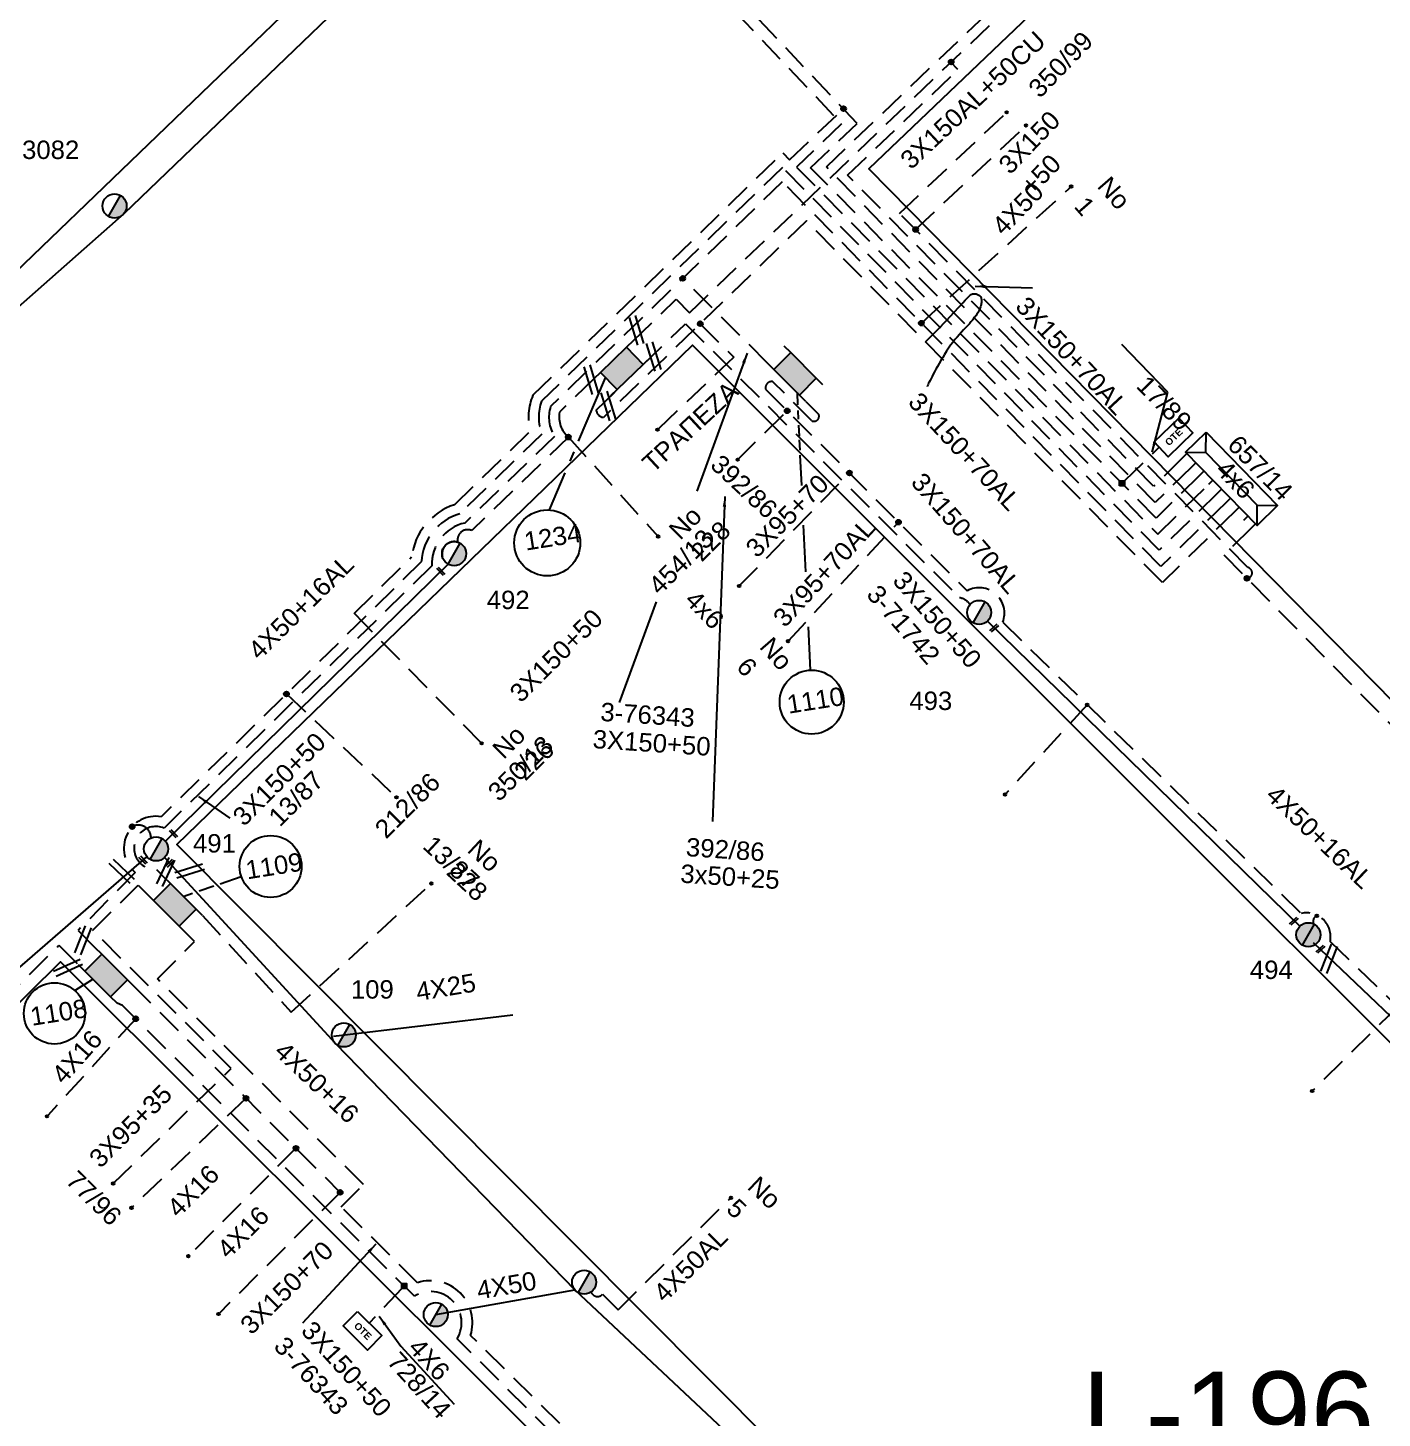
# Model space of a CAD drawing. Header units: millimetres. Extents: x 1421 to 13344, y 800 to 1949.
# Drawn here: x 11926.5 to 12058.9, y 1134.1 to 1270.1 of the extents above; entities that cross this region are included whole.
import ezdxf

# ---------------------------------------------------------------- set-up
doc = ezdxf.new("R2010")
doc.units = ezdxf.units.MM
doc.linetypes.add('DASHED', pattern=[19.05, 12.7, -6.35])
for name, color, linetype in [('Link Box 4 Διευθύνσεων', 7, 'Continuous'), ('Pillar OTE', 7, 'Continuous'), ('Άγνωστα', 7, 'Continuous'), ('Γυμνά εναέρια ΧΤ (3Φ)   4x50CU', 7, 'Continuous'), ('Γυμνά εναέρια ΧΤ και ΦΟΠ (3Φ)   4x50+16AL', 7, 'Continuous'), ('Εναέρια παροχή ΧΤ 4x16', 7, 'SYN_LINE'), ('Εναέρια παροχή ΧΤ 4x25', 7, 'SYN_LINE'), ('Επιγραφές - Σχήματα', 7, 'Continuous'), ('Καλωδια Χ.Τ 3x95+35', 7, 'DASHED'), ('Καλωδια Χ.Τ. 3x50+35', 7, 'Continuous'), ('Καλώδια ΧΤ   3x150+50CU', 7, 'DASHED'), ('Καλώδια ΧΤ   3x150+70AL', 7, 'DASHED'), ('Καλώδια ΧΤ   3x150AL+50CU', 7, 'DASHED'), ('Μηχανική τομή', 7, 'Continuous'), ('Στύλος Ξύλινος', 7, 'Continuous'), ('Στύλος Ξύλινος @ 1', 7, 'Continuous'), ('Στύλος ΦΜ', 7, 'Continuous'), ('Στύλος ΦΜ @ 1', 7, 'Continuous'), ('Συνδέσεις', 7, 'Continuous'), ('Συνεστραμμένα ΧΤ   3x70+54.6+25 AL', 7, 'SYN_LINE'), ('Τομή', 7, 'Continuous'), ('Υποσταθμός πόλεως', 7, 'Continuous'), ('Υπόβαθρο ΔΕΗ', 7, 'Continuous'), ('Υπόγεια καλώδια Παροχών ΧΤ   4x16AL', 7, 'DASHED'), ('Υπόγεια καλώδια Παροχών ΧΤ   4x50AL', 7, 'DASHED'), ('Υπόγεια καλώδια Παροχών ΧΤ   4x6', 7, 'DASHED')]:
    doc.layers.add(name, color=color, linetype=linetype)
doc.styles.get("Standard").update_dxf_attribs({"font": 'ARIAL.TTF'})
doc.linetypes.add('SYN_LINE', pattern='A,0.5,-0.0001,["/\\/\\/\\/",Standard,S=0.1,R=0,X=0,Y=-0.05],-0.25', length=0.7501)
doc.dimstyles.new('ISO-25', dxfattribs={"dimtxt": 2.5, "dimasz": 2.5, "dimexe": 1.25, "dimexo": 0.625, "dimtad": 1, "dimtxsty": 'Standard', "dimcen": 2.5, "dimadec": 0, "dimazin": 0, "dimtfac": 1, "dimtmove": 0, "dimatfit": 3, "dimfxl": 1, "dimarcsym": 0})

# ---------------------------------------------------------------- blocks, each defined once
blk = doc.blocks.new('LINK BOX 4 ΑΝΑΧΩΡΗΣΕΩΝ')
at = {"layer": 'Link Box 4 Διευθύνσεων', "ltscale": 40}
blk.add_hatch(color=256, dxfattribs=at).paths.add_polyline_path([(-3.54, 0), (-3.54, -4.67), (3.54, -4.67), (3.54, 0)])
for p, q in [((-3.54, 0), (-5.33, 0)), ((5.33, 0), (3.54, 0)), ((-3.54, -4.67), (-5.33, -4.67)), ((5.33, -4.67), (3.54, -4.67))]:
    blk.add_line(p, q, dxfattribs=at)
blk.add_lwpolyline([(-3.54, -4.67), (-3.54, 0), (3.54, 0), (3.54, -4.67)], close=True, dxfattribs=at)
blk = doc.blocks.new('ΥΠΑΡΧΩΝ ΤΣΙΜΕΝΤΕΝΙΟΣ ΣΤΥΛΟΣ')
at = {"layer": 'Στύλος ΦΜ'}
blk.add_hatch(color=7, dxfattribs=at).paths.add_polyline_path([(-1.29, -2.28, 0.574793), (2.62, 0, 0.268822), (1.3, 2.27)])
at = {"layer": 'Στύλος ΦΜ', "color": 7}
blk.add_line((-1.29, -2.28), (1.3, 2.27), dxfattribs=at)
blk.add_circle((0, 0), 2.62, dxfattribs=at)
at = {"layer": 'Στύλος ΦΜ', "flags": 4}
for tag, p in [('ΑΡΙΘΜΟΣ', (-4.68, 8.05)), ('ΤΥΠΟΣ', (-4.91, 3.03))]:
    blk.add_attdef(tag, p, '', height=4, dxfattribs=at)
blk = doc.blocks.new('ΥΠΟΣΤΑΘΜΟΣ ΠΟΛΕΩΣ 9 ΑΝΑΧΩΡΗΣΕΩΝ')
at = {"layer": 'Υποσταθμός πόλεως', "ltscale": 40}
for p, q in [((-9.63, -2.82), (-9.63, -4)), ((-7.12, -2.82), (-7.12, -4)), ((-4.84, -2.82), (-4.84, -4)), ((-2.36, -2.82), (-2.36, -4)), ((0.09, -2.82), (0.09, -4)), ((2.55, -2.82), (2.55, -4)), ((5.02, -2.82), (5.02, -4)), ((7.48, -2.82), (7.48, -4)), ((9.61, -2.82), (9.61, -4))]:
    blk.add_line(p, q, dxfattribs=at)
blk.add_lwpolyline([(-10.02, 2.82), (10.02, 2.82), (10.02, -2.82), (-10.02, -2.82)], close=True, dxfattribs=at)
for points in [[(-7.21, 0), (-10.02, 2.82)], [(7.21, 0), (10.02, 2.82)], [(-10.02, -2.82), (-7.21, 0)], [(-7.21, 0), (7.21, 0)], [(10.02, -2.82), (7.21, 0)]]:
    blk.add_lwpolyline(points, dxfattribs=at)
at = {"layer": 'Υποσταθμός πόλεως', "linetype": 'SYN_LINE', "ltscale": 40, "flags": 1}
for tag, p in [('ΜΕΤΑΣΧΗΜΑΤΙΣΜΟΣ', (10.79, 1.71)), ('ΙΣΧΥΣ', (10.77, -1.08)), ('ΑΡΙΘΜΟΣ', (10.89, -3.8))]:
    blk.add_attdef(tag, p, '', height=1.8, dxfattribs=at)
blk = doc.blocks.new('ΜΗΧΑΝΙΚΗ ΤΟΜΗ')
at = {"layer": 'Μηχανική τομή', "ltscale": 40}
for p, q in [((-1.89, 0.78), (1.89, 0.78)), ((1.89, 0), (-1.89, 0))]:
    blk.add_line(p, q, dxfattribs=at)
blk = doc.blocks.new('ΤΟΜΗ')
at = {"layer": 'Τομή', "ltscale": 40}
for p, q in [((-5.68, 0), (5.68, 0)), ((5.68, -2.33), (-5.68, -2.33))]:
    blk.add_line(p, q, dxfattribs=at)
blk = doc.blocks.new('_ΣΥΝΔΕΣΗ')
at = {"layer": 'Συνδέσεις', "linetype": 'SYN_LINE', "ltscale": 40}
blk.add_hatch(color=256, dxfattribs=at).paths.add_polyline_path([(0.5, -0.01, 1), (-0.5, -0.01, 1)])
at = {"layer": 'Συνδέσεις'}
blk.add_circle((0, -0.01), 0.5, dxfattribs=at)
blk = doc.blocks.new('ΥΠΑΡΧΩΝ ΞΥΛΙΝΟΣ ΣΤΥΛΟΣ')
at = {"layer": 'Στύλος Ξύλινος'}
h = blk.add_hatch(color=7, dxfattribs=at)
h.paths.add_polyline_path([(-2.62, 0, 0.270008), (-1.29, -2.28), (1.3, 2.27, 0.576266)])
h.paths.add_polyline_path([(-1.29, -2.28, 0.574793), (2.62, 0, 0.268822), (1.3, 2.27)])
at = {"layer": 'Στύλος Ξύλινος', "color": 7}
blk.add_line((-1.29, -2.28), (1.3, 2.27), dxfattribs=at)
blk.add_circle((0, 0), 2.62, dxfattribs=at)
at = {"layer": 'Στύλος Ξύλινος', "flags": 4}
for tag, p in [('ΑΡΙΘΜΟΣ', (-4.91, 8.6)), ('ΤΥΠΟΣ', (-4.85, 3.39))]:
    blk.add_attdef(tag, p, '', height=4, dxfattribs=at)
blk = doc.blocks.new('PILLAR ΟΤΕ')
at = {"layer": 'Pillar OTE', "ltscale": 40}
blk.add_lwpolyline([(-3.31, 2.02), (3.39, 2.02), (3.39, -1.99), (-3.31, -1.99)], close=True, dxfattribs=at)
at = {"layer": 'Pillar OTE', "insert": (-1.81, 0.71), "char_height": 1.3575, "width": 109.961, "attachment_point": 1}
blk.add_mtext('{\\fArial|b1|i0|c161|p34;OTE}', dxfattribs=at)
blk = doc.blocks.new('TSONTA XT1')
at = {"ltscale": 40}
h = blk.add_hatch(color=256, dxfattribs=at)
h.dxf.hatch_style = 1
h.paths.add_polyline_path([(595.96, 2487.66), (597.07, 2488.77), (595.96, 2489.87), (594.85, 2488.77)])
blk.add_lwpolyline([(594.85, 2488.77), (595.96, 2489.87), (597.07, 2488.77), (595.96, 2487.66)], close=True, dxfattribs=at)

msp = doc.modelspace()

# ---------------------------------------------------------------- linework, layer by layer
at = {"layer": 'Άγνωστα'}
msp.add_lwpolyline([(12014.2524, 1239.36931), (12015.41061, 1240.56744), (12016.31977, 1241.5157), (12017.01347, 1242.24637), (12017.52532, 1242.79177), (12017.8889, 1243.1842), (12018.13781, 1243.45595), (12018.30567, 1243.63932), (12018.42605, 1243.76663), (12018.52735, 1243.86517), (12018.61703, 1243.94228), (12018.69736, 1244.00031), (12018.77059, 1244.04159), (12018.83897, 1244.06848), (12018.90477, 1244.08331), (12018.97023, 1244.08842), (12019.03762, 1244.08617), (12019.10853, 1244.07845), (12019.18192, 1244.06546), (12019.25607, 1244.04694), (12019.32928, 1244.02264), (12019.39984, 1243.99232), (12019.46604, 1243.95571), (12019.52618, 1243.91258), (12019.57854, 1243.86266), (12019.62181, 1243.80582), (12019.65618, 1243.74233), (12019.68223, 1243.67257), (12019.70054, 1243.59691), (12019.71169, 1243.51574), (12019.71627, 1243.42944), (12019.71486, 1243.33838), (12019.70803, 1243.24295), (12019.69618, 1243.14347), (12019.67893, 1243.04009), (12019.65569, 1242.93292), (12019.62589, 1242.82206), (12019.58896, 1242.7076), (12019.54432, 1242.58964), (12019.4914, 1242.46829), (12019.42962, 1242.34365), (12019.35837, 1242.21564), (12019.27691, 1242.08348), (12019.18445, 1241.94623), (12019.08023, 1241.80292), (12018.96346, 1241.65262), (12018.83336, 1241.49435), (12018.68916, 1241.32718), (12018.53008, 1241.15015), (12018.35589, 1240.96242), (12018.16855, 1240.76367), (12017.9706, 1240.55368), (12017.76454, 1240.33222), (12017.55291, 1240.09909), (12017.33822, 1239.85407), (12017.12298, 1239.59695), (12016.90973, 1239.32751), (12016.70067, 1239.04608), (12016.49676, 1238.75519), (12016.29867, 1238.4579), (12016.10705, 1238.1573), (12015.92256, 1237.85645), (12015.74585, 1237.55842), (12015.57758, 1237.26629), (12015.41842, 1236.98312), (12015.269, 1236.71183), (12015.12993, 1236.45463), (12015.00183, 1236.2136), (12014.88529, 1235.99079), (12014.7809, 1235.78827), (12014.68928, 1235.6081), (12014.61103, 1235.45235), (12014.54674, 1235.32307), (12014.49661, 1235.2214), (12014.45919, 1235.14474), (12014.43262, 1235.08956), (12014.41505, 1235.05233), (12014.40461, 1235.02952), (12014.39946, 1235.0176), (12014.39773, 1235.01303), (12014.39757, 1235.0123)], dxfattribs=at)
at = {"layer": 'Άγνωστα', "color": 2, "linetype": 'DASHED', "ltscale": 0.2}
for points in [[(11996.02672, 1215.50217), (12006.80262, 1226.55241)], [(12000.80552, 1210.10634), (12011.60241, 1221.7462)], [(12030.0557, 1203.88407), (12022.01925, 1195.09302)]]:
    msp.add_lwpolyline(points, dxfattribs=at)
at = {"layer": 'Άγνωστα', "color": 173, "linetype": 'DASHED', "ltscale": 0.2}
msp.add_lwpolyline([(11951.7543, 1204.93013), (11962.52313, 1194.82723)], dxfattribs=at)
at = {"layer": 'Γυμνά εναέρια ΧΤ (3Φ)   4x50CU', "color": 151, "linetype": 'Continuous', "ltscale": 0.2}
msp.add_lwpolyline([(11966.35847, 1144.21575), (11979.96501, 1146.6204)], dxfattribs=at)
at = {"layer": 'Γυμνά εναέρια ΧΤ και ΦΟΠ (3Φ)   4x50+16AL', "color": 173, "linetype": 'Continuous', "ltscale": 0.2}
msp.add_lwpolyline([(11939.9151, 1190.52071), (11967.56864, 1217.63521)], dxfattribs=at)
at = {"layer": 'Γυμνά εναέρια ΧΤ και ΦΟΠ (3Φ)   4x50+16AL', "color": 2, "linetype": 'Continuous', "ltscale": 0.2}
msp.add_lwpolyline([(12020.29036, 1212.04775), (12050.85949, 1182.21801)], dxfattribs=at)
at = {"layer": 'Γυμνά εναέρια ΧΤ και ΦΟΠ (3Φ)   4x50+16AL', "color": 6, "linetype": 'Continuous', "ltscale": 0.2}
msp.add_lwpolyline([(11852.82402, 1106.26302), (11868.96956, 1122.53037), (11887.06975, 1140.6597), (11912.76185, 1166.97225), (11938.11637, 1189.00015)], dxfattribs=at)
at = {"layer": 'Γυμνά εναέρια ΧΤ και ΦΟΠ (3Φ)   4x50+16AL', "color": 151, "linetype": 'Continuous', "ltscale": 0.2}
msp.add_lwpolyline([(11939.81789, 1188.91989), (11956.55297, 1170.72369), (11979.96501, 1146.6204), (11996.57893, 1131.02219)], dxfattribs=at)
at = {"layer": 'Γυμνά εναέρια ΧΤ και ΦΟΠ (3Φ)   4x50+16AL', "color": 1, "linetype": 'Continuous', "ltscale": 0.2}
msp.add_lwpolyline([(12102.19589, 1130.76904), (12078.31703, 1155.68141), (12052.19663, 1180.59887)], dxfattribs=at)
at = {"layer": 'Εναέρια παροχή ΧΤ 4x25', "color": 151, "ltscale": 20}
msp.add_lwpolyline([(11956.35063, 1171.45321), (11973.90517, 1173.53965)], dxfattribs=at)
at = {"layer": 'Καλωδια Χ.Τ 3x95+35', "color": 133, "linetype": 'DASHED', "ltscale": 0.2}
msp.add_lwpolyline([(11934.81639, 1157.04267), (11946.3659, 1168.30299), (11932.82829, 1181.8117), (11937.24062, 1186.23998), (11938.12654, 1185.35725)], dxfattribs=at)
at = {"layer": 'Καλωδια Χ.Τ. 3x50+35', "color": 2, "linetype": 'DASHED', "ltscale": 0.2}
msp.add_lwpolyline([(11995.82564, 1227.81492), (12000.72362, 1232.63954)], dxfattribs=at)
at = {"layer": 'Καλώδια ΧΤ   3x150+50CU', "color": 5, "linetype": 'DASHED', "ltscale": 0.2}
msp.add_lwpolyline([(11985.6479, 1239.47307), (11989.86596, 1243.56617), (11991.15349, 1242.22248), (12022.89598, 1272.63835, -0.656174983), (12023.43859, 1273.28123)], format="xyb", dxfattribs=at)
at = {"layer": 'Καλώδια ΧΤ   3x150+50CU', "color": 1, "linetype": 'DASHED', "ltscale": 0.2}
msp.add_lwpolyline([(11970.8453, 1200.09973), (11958.37283, 1212.82015), (11963.99883, 1218.33648, -0.291193406), (11968.17336, 1223.447), (11975.59501, 1230.63232, -0.164072549), (11975.85927, 1234.16016), (12000.30112, 1257.88905), (12000.94858, 1257.20471), (12006.21019, 1262.18279)], format="xyb", dxfattribs=at)
at = {"layer": 'Καλώδια ΧΤ   3x150+50CU', "color": 133, "linetype": 'DASHED', "ltscale": 0.2}
for points in [[(12013.26236, 1250.35982), (12024.12548, 1260.60089)], [(11943.54848, 1183.24968), (11952.23182, 1173.80822), (11965.91376, 1186.39153)]]:
    msp.add_lwpolyline(points, dxfattribs=at)
at = {"layer": 'Καλώδια ΧΤ   3x150+50CU', "color": 2, "linetype": 'DASHED', "ltscale": 0.2}
msp.add_lwpolyline([(11998.78267, 1237.31132), (11990.50638, 1245.59421)], dxfattribs=at)
msp.add_lwpolyline([(11986.6473, 1237.15705), (11990.7804, 1241.15854), (12017.57184, 1214.35277, -0.184605422), (12018.60108, 1213.68439)], format="xyb", dxfattribs=at)
at = {"layer": 'Καλώδια ΧΤ   3x150+50CU', "color": 151, "linetype": 'DASHED', "ltscale": 0.2}
for points in [[(11992.21702, 1241.15753), (11995.50265, 1237.8675), (11987.95986, 1230.72527)], [(11982.04642, 1232.70267), (11984.68419, 1235.25645)]]:
    msp.add_lwpolyline(points, dxfattribs=at)
at = {"layer": 'Καλώδια ΧΤ   3x150+50CU', "color": 173, "linetype": 'DASHED', "ltscale": 0.2}
msp.add_lwpolyline([(11981.82394, 1235.7624), (11978.45517, 1232.49167, 0.266578202), (11979.32315, 1230.06612), (11969.87715, 1220.9209, 0.612481873), (11968.50471, 1219.78266)], format="xyb", dxfattribs=at)
at = {"layer": 'Καλώδια ΧΤ   3x150+50CU', "color": 133, "linetype": 'DASHED', "ltscale": 0.2}
msp.add_lwpolyline([(11960.99789, 1075.04355), (11954.27917, 1081.933), (11962.50072, 1089.88733), (11963.45997, 1090.91554, 0.215003753), (11964.58952, 1095.50334), (11990.0209, 1118.67776, 0.500460369), (11986.61711, 1125.50615), (11969.75915, 1142.18209, 0.610597448), (11964.57518, 1147.32988), (11957.10672, 1154.75702), (11959.27847, 1156.92961), (11959.27847, 1156.92961), (11947.47258, 1168.73232), (11939.13552, 1177.06716), (11942.77874, 1180.7218), (11941.90107, 1181.59631)], format="xyb", dxfattribs=at)
at = {"layer": 'Καλώδια ΧΤ   3x150+50CU', "color": 62, "linetype": 'DASHED', "ltscale": 0.2}
msp.add_lwpolyline([(11883.75185, 1135.86965), (11883.75185, 1135.86965, -0.774334453), (11889.79016, 1141.90406), (11912.1254, 1164.01052, 1.062192127), (11915.78354, 1166.76722), (11929.50682, 1180.34997), (11931.41794, 1178.4421)], format="xyb", dxfattribs=at)
at = {"layer": 'Καλώδια ΧΤ   3x150+50CU', "color": 6, "linetype": 'DASHED', "ltscale": 0.2}
msp.add_lwpolyline([(11963.26898, 1096.22682), (11989.30021, 1119.46865, 0.451135656), (11986.01224, 1124.34426), (11968.44207, 1141.8511, 0.785798181), (11964.2622, 1146.01589), (11935.73434, 1174.44092), (11935.19492, 1174.68361)], format="xyb", dxfattribs=at)
at = {"layer": 'Καλώδια ΧΤ   3x150+50CU', "color": 151, "linetype": 'DASHED', "ltscale": 0.2}
msp.add_arc((11982.85362, 1232.78823), 0.81172, 186.0504739, 262.0957247, dxfattribs=at)
at = {"layer": 'Καλώδια ΧΤ   3x150+50CU', "linetype": 'DASHED', "ltscale": 0.2}
msp.add_arc((11968.14967, 1218.65968), 1.17777, 72.4552312, 193.9125662, dxfattribs=at)
at = {"layer": 'Καλώδια ΧΤ   3x150+50CU', "color": 173, "linetype": 'DASHED', "ltscale": 0.2}
msp.add_arc((11937.26284, 1190.84014), 1.25951, 0.299047, 117.8599131, dxfattribs=at)
at = {"layer": 'Καλώδια ΧΤ   3x150+50CU', "color": 2, "linetype": 'DASHED', "ltscale": 0.2}
msp.add_arc((12052.86418, 1182.63877), 0.72642, 117.178612, 207.0566942, dxfattribs=at)
at = {"layer": 'Καλώδια ΧΤ   3x150+70AL', "color": 30, "linetype": 'DASHED', "ltscale": 0.2}
msp.add_lwpolyline([(12040.25028, 1227.13508), (12036.71437, 1223.65807), (12004.54829, 1256.49798), (12022.37459, 1273.52667, -0.481449807), (12024.88057, 1275.83152), (12034.376, 1286.1786), (12051.86717, 1303.20753), (12070.73568, 1319.44702, -0.506200504), (12071.72012, 1320.14455)], format="xyb", dxfattribs=at)
at = {"layer": 'Καλώδια ΧΤ   3x150+70AL', "color": 1, "linetype": 'DASHED', "ltscale": 0.2}
msp.add_lwpolyline([(12041.04558, 1226.3202), (12036.79971, 1222.14505), (12003.01451, 1256.41577), (12007.55912, 1260.75703), (11978.93935, 1291.00683), (11984.05853, 1296.0758, 0.252616153), (11989.00364, 1297.13789), (11990.6245, 1295.43011), (11999.2475, 1303.62364, 0.916402162), (11998.51449, 1304.54109), (11997.13732, 1303.23252)], format="xyb", dxfattribs=at)
at = {"layer": 'Καλώδια ΧΤ   3x150+70AL', "color": 85, "linetype": 'DASHED', "ltscale": 0.2}
msp.add_lwpolyline([(11993.27462, 1299.56219), (11990.66674, 1297.0842), (11988.98726, 1298.84945, -0.395313069), (11983.82696, 1297.57602), (11977.30354, 1291.0336), (12006.04426, 1260.69931), (12001.63584, 1256.47831), (12036.95848, 1220.55734), (12041.91404, 1225.43036)], format="xyb", dxfattribs=at)
at = {"layer": 'Καλώδια ΧΤ   3x150+70AL', "color": 5, "linetype": 'DASHED', "ltscale": 0.2}
msp.add_lwpolyline([(12039.37508, 1228.03182), (12036.54883, 1225.25265), (12006.62817, 1255.68013), (12017.42007, 1266.02588), (12016.72941, 1266.74906)], dxfattribs=at)
at = {"layer": 'Καλώδια ΧΤ   3x150+70AL', "color": 133, "linetype": 'DASHED', "ltscale": 0.2}
msp.add_lwpolyline([(12045.76472, 1217.30689), (12011.6977, 1251.95098), (12022.23578, 1261.88562)], dxfattribs=at)
at = {"layer": 'Καλώδια ΧΤ   3x150+70AL', "color": 173, "linetype": 'DASHED', "ltscale": 0.2}
msp.add_lwpolyline([(12042.7674, 1224.556), (12037.10209, 1218.98506), (12000.2579, 1256.45335), (11976.70892, 1233.59129, 0.185033406), (11976.73649, 1230.34559), (11968.69675, 1222.56185, 0.32083131), (11964.96301, 1217.88137), (11939.50218, 1192.91683, 0.767127484), (11936.97158, 1187.47048), (11931.37501, 1181.77754), (11933.06428, 1180.09654)], format="xyb", dxfattribs=at)
at = {"layer": 'Καλώδια ΧΤ   3x150+70AL', "color": 2, "linetype": 'DASHED', "ltscale": 0.2}
for points in [[(12043.62722, 1223.67501), (12037.25219, 1217.40617), (12000.24038, 1255.04493), (11977.57795, 1233.04205, 0.218113411), (11977.96444, 1230.12296), (11969.20129, 1221.6584, 0.361951611), (11965.95881, 1217.45726), (11939.78825, 1191.79684, 1.243330715), (11939.03545, 1187.74647), (11939.77395, 1187.01062)], [(12002.54891, 1233.54207), (12003.80175, 1232.28542, -0.67302512), (12003.14078, 1231.64897), (11999.31783, 1235.48037, 0.548609368), (11998.61089, 1234.7551), (12018.31569, 1215.02394, -0.699584446), (12021.7983, 1211.94427), (12050.98081, 1183.45871, -0.545095859), (12053.81106, 1180.71157), (12060.42343, 1174.32887), (12051.95639, 1166.00521)]]:
    msp.add_lwpolyline(points, format="xyb", dxfattribs=at)
at = {"layer": 'Καλώδια ΧΤ   3x150+70AL', "color": 151, "linetype": 'DASHED', "ltscale": 0.2}
msp.add_lwpolyline([(12044.48883, 1222.79219), (12037.40409, 1215.82545), (12002.60464, 1251.21438), (11982.74199, 1231.98421)], dxfattribs=at)
at = {"layer": 'Καλώδια ΧΤ   3x150+70AL', "color": 133, "linetype": 'DASHED', "ltscale": 0.2}
msp.add_lwpolyline([(12046.09317, 1221.14836), (12043.42294, 1218.54228), (12091.41879, 1169.73342, 0.785392009), (12096.27766, 1164.79225), (12108.6622, 1152.19792), (12096.58574, 1140.32262), (12099.80247, 1137.10342)], format="xyb", dxfattribs=at)
at = {"layer": 'Καλώδια ΧΤ   3x150+70AL', "color": 6, "linetype": 'DASHED', "ltscale": 0.2}
msp.add_lwpolyline([(11936.6691, 1176.50441), (11957.00879, 1156.17255), (11945.11183, 1144.27101)], dxfattribs=at)
at = {"layer": 'Καλώδια ΧΤ   3x150+70AL', "color": 133, "linetype": 'DASHED', "ltscale": 0.2}
msp.add_arc((12045.64885, 1216.78365), 0.53592, 284.0746356, 77.5135381, dxfattribs=at)
at = {"layer": 'Συνεστραμμένα ΧΤ   3x70+54.6+25 AL', "color": 133, "linetype": 'SYN_LINE', "ltscale": 20}
msp.add_lwpolyline([(11907.64439, 1226.99796), (11935.8729, 1251.94655), (11960.84519, 1275.97979), (11984.24859, 1299.90216)], dxfattribs=at)
at = {"layer": 'Υπόβαθρο ΔΕΗ'}
for points in [[(11874.82076, 1264.741), (11939.86685, 1328.90923), (11973.83207, 1293.00104), (11906.94714, 1228.58504), (11874.82076, 1264.741)], [(12125.23527, 1137.80596), (12178.78204, 1189.93168), (12063.5856, 1308.73281), (12008.70005, 1256.31517), (12125.23527, 1137.80596)], [(12057.96327, 1072.6273), (11941.03003, 1190.20859), (11991.47587, 1239.0481), (12108.49558, 1121.96584), (12057.91147, 1072.67939)], [(12037.92267, 1234.45216), (12033.44735, 1239.12321)], [(11980.325, 1229.66234), (11982.96265, 1235.87505)], [(12001.67871, 1234.41296), (12001.73557, 1233.21283)], [(12001.76176, 1232.66026), (12001.80209, 1231.80905)], [(12001.83, 1231.22008), (12001.88074, 1230.14917)], [(12001.89726, 1229.80052), (12001.94595, 1228.77302)], [(11979.49098, 1227.69789), (11979.88726, 1228.63128)], [(12001.96821, 1228.30334), (12002.10855, 1225.34155)], [(11977.4678, 1222.93249), (11979.01074, 1226.56673)], [(12002.29275, 1221.45428), (12002.51005, 1216.86823)], [(11987.9075, 1213.94716), (11984.30419, 1204.09883)], [(12002.76411, 1211.50665), (12002.96538, 1207.25907)], [(11945.27836, 1186.36832), (11947.34422, 1187.07547)], [(11941.66122, 1185.13015), (11942.55512, 1185.43614)], [(11943.2125, 1185.66116), (11944.64863, 1186.15276)], [(11912.77689, 1052.17877), (11857.86404, 1107.65412), (11929.67179, 1178.72633), (11985.29876, 1123.19994), (11912.77689, 1052.17877)], [(11932.00948, 1176.522), (11932.83475, 1177.03223)], [(11931.05165, 1175.92981), (11931.88533, 1176.44524)], [(11962.93163, 1141.13162), (11968.14075, 1135.4614)]]:
    msp.add_lwpolyline(points, dxfattribs=at)
for centre, radius in [((11977.26062, 1219.71073), 3.22841), ((12003.11349, 1204.13334), 3.12924), ((11950.20753, 1188.05559), 3.02642), ((11929.07381, 1173.68006), 2.99554)]:
    msp.add_circle(centre, radius, dxfattribs=at)
at = {"layer": 'Υπόγεια καλώδια Παροχών ΧΤ   4x16AL', "color": 6, "linetype": 'DASHED', "ltscale": 0.2}
for points in [[(11937.01918, 1173.16071), (11928.42547, 1163.69821)], [(11947.80362, 1165.37418), (11936.69239, 1154.75318)], [(11952.68847, 1160.49121), (11942.25498, 1150.01624)]]:
    msp.add_lwpolyline(points, dxfattribs=at)
at = {"layer": 'Υπόγεια καλώδια Παροχών ΧΤ   4x50AL', "color": 2, "linetype": 'DASHED', "ltscale": 0.2}
msp.add_lwpolyline([(12013.84168, 1241.21323), (12028.54097, 1254.61833)], dxfattribs=at)
at = {"layer": 'Υπόγεια καλώδια Παροχών ΧΤ   4x50AL', "color": 151, "linetype": 'DASHED', "ltscale": 0.2}
msp.add_lwpolyline([(11981.54012, 1146.4203, 0.56426505), (11982.65754, 1146.20153), (11984.17714, 1144.67351), (11995.21367, 1155.64921)], format="xyb", dxfattribs=at)
at = {"layer": 'Υπόγεια καλώδια Παροχών ΧΤ   4x6', "color": 173, "linetype": 'DASHED', "ltscale": 0.2}
msp.add_lwpolyline([(11979.32315, 1230.06612), (11988.05934, 1220.38081)], dxfattribs=at)
at = {"layer": 'Υπόγεια καλώδια Παροχών ΧΤ   4x6', "color": 1, "linetype": 'DASHED', "ltscale": 0.2}
msp.add_lwpolyline([(12033.69101, 1225.78303), (12037.093, 1229.0655)], dxfattribs=at)
at = {"layer": 'Υπόγεια καλώδια Παροχών ΧΤ   4x6', "color": 6, "linetype": 'DASHED', "ltscale": 0.2}
msp.add_lwpolyline([(11963.02677, 1146.76403), (11959.8766, 1143.40048)], dxfattribs=at)

# ---------------------------------------------------------------- block references
at = {"layer": 'Link Box 4 Διευθύνσεων'}
for p, xscale, yscale, zscale, rotation in [((11983.73592, 1237.61774), 0.4999999999999999, 0.4999999999999999, 0.4999999999999999, 44.13857429686983), ((12002.31684, 1237.07643), 0.4999999999999998, 0.4999999999999998, 0.4999999999999998, 314.9771337608474), ((11941.66122, 1185.13015), 0.4999999999999999, 0.4999999999999999, 0.4999999999999999, 315.1033266628069), ((11934.95277, 1178.2173), 0.4999999999999998, 0.4999999999999998, 0.4999999999999998, 315.1406516409173)]:
    msp.add_blockref('LINK BOX 4 ΑΝΑΧΩΡΗΣΕΩΝ', p, dxfattribs=dict(at, xscale=xscale, yscale=yscale, zscale=zscale, rotation=rotation))
at = {"layer": 'Pillar OTE', "xscale": 0.5, "yscale": 0.5, "zscale": 0.5}
for p, rotation in [((12038.48396, 1230.00811), 43.82481391636421), ((11959.16885, 1142.64479), 315.1532913687323)]:
    msp.add_blockref('PILLAR ΟΤΕ', p, dxfattribs=dict(at, rotation=rotation))
at = {"layer": 'Μηχανική τομή'}
for p, xscale, yscale, zscale, rotation in [((11966.78662, 1216.86844), 0.2500000000001926, 0.2500000000001926, 0.2500000000001926, 313.9232981806344), ((12021.02009, 1211.32042), 0.2499999999999681, 0.2499999999999681, 0.2499999999999681, 42.4782576026568), ((11940.64501, 1191.19462), 0.2500000000001926, 0.2500000000001926, 0.2500000000001926, 313.9232981806344), ((11937.66445, 1188.60753), 0.2500000000001926, 0.2500000000001926, 0.2500000000001926, 313.9232981806344), ((11940.41957, 1188.30986), 0.249999999999919, 0.249999999999919, 0.249999999999919, 46.31432820790719), ((12050.32126, 1182.63474), 0.2499999999999681, 0.2499999999999681, 0.2499999999999681, 42.4782576026568), ((12052.93621, 1179.89335), 0.2499999999999681, 0.2499999999999681, 0.2499999999999681, 42.4782576026568)]:
    msp.add_blockref('ΜΗΧΑΝΙΚΗ ΤΟΜΗ', p, dxfattribs=dict(at, xscale=xscale, yscale=yscale, zscale=zscale, rotation=rotation))
at = {"layer": 'Στύλος Ξύλινος @ 1', "ltscale": 40}
ref = msp.add_blockref('ΥΠΑΡΧΩΝ ΞΥΛΙΝΟΣ ΣΤΥΛΟΣ', (12051.68245, 1181.37547), dxfattribs=dict(at, xscale=0.4499999999998181, yscale=0.4499999999998181, zscale=0.4499999999998181))
ref.add_attrib('ΤΥΠΟΣ', '494', (12045.96269, 1177.04587), dxfattribs={"layer": 'Στύλος Ξύλινος', "height": 1.8, "flags": 4})
at = {"layer": 'Στύλος ΦΜ @ 1', "ltscale": 40}
ref = msp.add_blockref('ΥΠΑΡΧΩΝ ΤΣΙΜΕΝΤΕΝΙΟΣ ΣΤΥΛΟΣ', (11934.9472, 1252.6747), dxfattribs=dict(at, xscale=0.4499999999998181, yscale=0.4499999999998181, zscale=0.4499999999998181))
ref.add_attrib('ΤΥΠΟΣ', '3082', (11925.90388, 1257.27111), dxfattribs={"layer": 'Στύλος ΦΜ', "height": 1.8, "flags": 4})
ref = msp.add_blockref('ΥΠΑΡΧΩΝ ΤΣΙΜΕΝΤΕΝΙΟΣ ΣΤΥΛΟΣ', (11968.14967, 1218.65968), dxfattribs=dict(at, xscale=0.4499999999998181, yscale=0.4499999999998181, zscale=0.4499999999998181))
ref.add_attrib('ΤΥΠΟΣ', '492', (11971.34135, 1213.2336), dxfattribs={"layer": 'Στύλος ΦΜ', "height": 1.8, "flags": 4})
ref = msp.add_blockref('ΥΠΑΡΧΩΝ ΤΣΙΜΕΝΤΕΝΙΟΣ ΣΤΥΛΟΣ', (12019.49011, 1212.91188), dxfattribs=dict(at, xscale=0.4499999999998181, yscale=0.4499999999998181, zscale=0.4499999999998181))
ref.add_attrib('ΤΥΠΟΣ', '493', (12012.66356, 1203.36422), dxfattribs={"layer": 'Στύλος ΦΜ', "height": 1.8, "flags": 4})
ref = msp.add_blockref('ΥΠΑΡΧΩΝ ΤΣΙΜΕΝΤΕΝΙΟΣ ΣΤΥΛΟΣ', (11939.00546, 1189.77259), dxfattribs=dict(at, xscale=0.4499999999998181, yscale=0.4499999999998181, zscale=0.4499999999998181))
ref.add_attrib('ΤΥΠΟΣ', '491', (11942.61693, 1189.41959), dxfattribs={"layer": 'Στύλος ΦΜ', "height": 1.8, "flags": 4})
ref = msp.add_blockref('ΥΠΑΡΧΩΝ ΤΣΙΜΕΝΤΕΝΙΟΣ ΣΤΥΛΟΣ', (11957.36779, 1171.57411), dxfattribs=dict(at, xscale=0.4499999999998181, yscale=0.4499999999998181, zscale=0.4499999999998181))
ref.add_attrib('ΤΥΠΟΣ', '109', (11958.05742, 1175.12937), dxfattribs={"layer": 'Στύλος ΦΜ', "height": 1.8, "flags": 4})
at = {"layer": 'Στύλος ΦΜ @ 1', "ltscale": 40, "xscale": 0.4499999999998181, "yscale": 0.4499999999998181, "zscale": 0.4499999999998181}
for p in [(11980.86221, 1147.3834), (11966.35847, 1144.21575)]:
    msp.add_blockref('ΥΠΑΡΧΩΝ ΤΣΙΜΕΝΤΕΝΙΟΣ ΣΤΥΛΟΣ', p, dxfattribs=at)
at = {"layer": 'Συνδέσεις'}
for p, xscale, yscale, zscale in [((12016.75215, 1266.77049), 0.4777242751394019, 0.4777242751394019, 0.4777242751394019), ((12006.23292, 1262.20423), 0.4777242751394019, 0.4777242751394019, 0.4777242751394019), ((12022.18032, 1261.83334), 0.25, 0.25, 0.25), ((12024.07288, 1260.56113), 0.25, 0.25, 0.25), ((12028.48838, 1254.57856), 0.25, 0.25, 0.25), ((12013.28509, 1250.38125), 0.4777242751394019, 0.4777242751394019, 0.4777242751394019), ((11990.50638, 1245.59421), 0.4777242751394019, 0.4777242751394019, 0.4777242751394019), ((11992.21855, 1241.15902), 0.4777242751394019, 0.4777242751394019, 0.4777242751394019), ((12013.84168, 1241.21323), 0.4777242751394019, 0.4777242751394019, 0.4777242751394019), ((12000.72362, 1232.63954), 0.4777242751394019, 0.4777242751394019, 0.4777242751394019), ((11979.32469, 1230.06761), 0.4777242751394019, 0.4777242751394019, 0.4777242751394019), ((11988.03662, 1230.79796), 0.25, 0.25, 0.25), ((11995.86867, 1227.8573), 0.25, 0.25, 0.25), ((12006.80262, 1226.55241), 0.4777242751394019, 0.4777242751394019, 0.4777242751394019), ((12011.60241, 1221.7462), 0.4777242751394019, 0.4777242751394019, 0.4777242751394019), ((11988.10189, 1220.33016), 0.25, 0.25, 0.25), ((12045.67401, 1216.25307), 0.4777242751394019, 0.4777242751394019, 0.4777242751394019), ((11996.01981, 1215.49508), 0.25, 0.25, 0.25), ((12000.80092, 1210.10138), 0.25, 0.25, 0.25), ((11951.7543, 1204.93013), 0.4777242751394019, 0.4777242751394019, 0.4777242751394019), ((12030.05107, 1203.879), 0.25, 0.25, 0.25), ((11970.8453, 1200.09973), 0.25, 0.25, 0.25), ((11962.52313, 1194.82723), 0.25, 0.25, 0.25), ((12022.01925, 1195.09302), 0.25, 0.25, 0.25), ((11936.67426, 1191.95366), 0.4777242751394019, 0.4777242751394019, 0.4777242751394019), ((11965.91376, 1186.39153), 0.25, 0.25, 0.25), ((12052.51026, 1183.22987), 0.25, 0.25, 0.25), ((11937.01918, 1173.16071), 0.4777242751394019, 0.4777242751394019, 0.4777242751394019), ((12052.0463, 1166.09359), 0.25, 0.25, 0.25), ((11947.80362, 1165.37418), 0.4777242751394019, 0.4777242751394019, 0.4777242751394019), ((11928.33895, 1163.61165), 0.25, 0.25, 0.25), ((11952.68847, 1160.49121), 0.4777242751394019, 0.4777242751394019, 0.4777242751394019), ((11934.8132, 1157.03706), 0.25, 0.25, 0.25), ((11957.00879, 1156.17255), 0.4777242751394019, 0.4777242751394019, 0.4777242751394019), ((11995.21997, 1155.6427), 0.25, 0.25, 0.25), ((11936.60587, 1154.66663), 0.25, 0.25, 0.25), ((11942.16846, 1149.92969), 0.25, 0.25, 0.25), ((11945.11609, 1144.27528), 0.25, 0.25, 0.25)]:
    msp.add_blockref('_ΣΥΝΔΕΣΗ', p, dxfattribs=dict(at, xscale=xscale, yscale=yscale, zscale=zscale))
at = {"layer": 'Συνδέσεις', "xscale": 0.3075184835441075, "yscale": 0.3075184835441075, "zscale": 0.3075184835441075}
for p, rotation in [((12445.26324, 554.91205), 45.01926714026695), ((11293.65378, 733.54161), 315.1604227641746)]:
    msp.add_blockref('TSONTA XT1', p, dxfattribs=dict(at, rotation=rotation))
at = {"layer": 'Τομή', "xscale": 0.2499999999998873, "yscale": 0.2499999999998873, "zscale": 0.2499999999998873}
for p, rotation in [((11986.2723, 1240.58825), 286.8825109868556), ((11987.93995, 1238.03801), 286.8825109868556), ((11981.82394, 1235.7624), 286.8825109868556), ((11983.50873, 1233.1897), 286.8825109868556), ((11940.20947, 1187.39781), 245.1480880613641), ((11935.84064, 1187.7821), 316.381813541813), ((11942.37831, 1187.33409), 197.6382966880704), ((11932.13287, 1180.72299), 248.1909067709115), ((12053.9694, 1178.90774), 248.1909067709115), ((11930.52125, 1177.87841), 204.6028948993938)]:
    msp.add_blockref('ΤΟΜΗ', p, dxfattribs=dict(at, rotation=rotation))
at = {"layer": 'Υποσταθμός πόλεως', "xscale": 0.5, "yscale": 0.5, "zscale": 0.5, "rotation": 314.3033893338031}
msp.add_blockref('ΥΠΟΣΤΑΘΜΟΣ ΠΟΛΕΩΣ 9 ΑΝΑΧΩΡΗΣΕΩΝ', (12044.16892, 1225.98485), dxfattribs=at)

# ---------------------------------------------------------------- texts
at = {"layer": 'Άγνωστα', "color": 7}
note = msp.add_mtext_dynamic_manual_height_columns('No ', width=1.8, gutter_width=1.68194, heights=[0.04535, 0], dxfattribs=dict(at, insert=(12030.00815, 1258.3699), char_height=1.8, attachment_point=1, rotation=311.1190467))
for column, words in zip(note.columns.linked_columns, ['1']):
    column.text = words
at = {"layer": 'Άγνωστα', "color": 7, "char_height": 1.8, "attachment_point": 1}
for s, gutter_width, insert, rotation in [('ΤΡΑΠΕΖΑ', 1.64868, (11986.37085, 1227.79451), 42.7624664), ('392/86', 1.64868, (11994.30992, 1228.50803), 317.0714048), ('3X95+70', 12.5, (11996.48913, 1219.42077), 44.9799402), ('1234', 12.5, (11974.87786, 1220.73262), 9.0165632), ('3X95+70AL', 12.5, (11999.17549, 1212.56095), 47.4153462), ('454/13', 2.07748, (11986.97518, 1215.7858), 44.9847895), ('3X150+50', 12.5, (12012.2834, 1217.14328), 311.1190467), ('3-71742', 12.5, (12009.73106, 1215.78806), 311.1190467), ('3X150+50', 12.5, (11973.4114, 1205.25571), 44.9799402), ('1110', 12.5, (12000.56975, 1204.77306), 9.0165632), ('3-76343', 1.64868, (11982.52631, 1204.09883), 356.2007901), ('3X150+50', 1.64868, (11981.77699, 1201.43592), 356.2007901), ('350/13', 2.07748, (11971.27772, 1195.57736), 44.9847895), ('13/87', 2.07748, (11949.83432, 1193.1187), 44.9847895), ('212/86', 2.07748, (11960.22898, 1191.95256), 44.9847895), ('13/87', 1.64868, (11966.19836, 1191.22941), 317.0714048), ('392/86', 1.64868, (11990.8925, 1190.86808), 356.2007901), ('1109', 12.5, (11947.64277, 1188.56822), 9.0165632), ('3x50+25', 1.64868, (11990.34247, 1188.27642), 356.2007901), ('1108', 12.5, (11926.58572, 1174.23774), 9.0165632), ('4X50+16', 12.5, (11951.69649, 1171.09265), 316.2596131), ('3X95+35', 12.5, (11932.28987, 1159.71763), 44.9847895), ('77/96', 1.71691, (11931.33778, 1158.47111), 315.3220021), ('3X150+70', 12.5, (11947.06452, 1143.4174), 44.9847895), ('4X50', 12.5, (11970.22766, 1147.45099), 9.9129587), ('3X150+50', 12.5, (11954.41627, 1143.7638), 312.3188017), ('3-76343', 12.5, (11951.74168, 1142.24676), 312.3188017), ('4X6', 12.5, (11964.87846, 1142.09573), 312.3188017), ('728/14', 12.5, (11962.829, 1140.75067), 312.3188017)]:
    msp.add_mtext_dynamic_manual_height_columns(s, width=1.8, gutter_width=gutter_width, heights=[0.04535], dxfattribs=dict(at, insert=insert, rotation=rotation))
at = {"layer": 'Άγνωστα', "color": 7}
note = msp.add_mtext_dynamic_manual_height_columns('17/89\\P', width=1.8, gutter_width=12.5, heights=[0.04535, 0], dxfattribs=dict(at, insert=(12025.99002, 1246.43715), char_height=1.8, attachment_point=1, rotation=314.564961))
note = msp.add_mtext_dynamic_manual_height_columns('657/14\\P', width=1.8, gutter_width=12.5, heights=[0.04535, 0], dxfattribs=dict(at, insert=(12034.89192, 1240.6236), char_height=1.8, attachment_point=1, rotation=314.564961))
note = msp.add_mtext_dynamic_manual_height_columns('4x6\\P', width=1.8, gutter_width=12.5, heights=[0.04535, 0], dxfattribs=dict(at, insert=(12033.73837, 1238.18384), char_height=1.8, attachment_point=1, rotation=314.564961))
note = msp.add_mtext_dynamic_manual_height_columns('No ', width=1.8, gutter_width=2.07748, heights=[0.04535, 0], dxfattribs=dict(at, insert=(11986.23119, 1218.42972), char_height=1.8, attachment_point=1, rotation=44.9847895))
for column, words in zip(note.columns.linked_columns, ['228']):
    column.text = words
note = msp.add_mtext_dynamic_manual_height_columns('4x6\\P', width=1.8, gutter_width=12.5, heights=[0.04535, 0], dxfattribs=dict(at, insert=(11981.83188, 1225.4501), char_height=1.8, attachment_point=1, rotation=314.564961))
note = msp.add_mtext_dynamic_manual_height_columns('No ', width=1.8, gutter_width=1.68194, heights=[0.04535, 0], dxfattribs=dict(at, insert=(11996.98276, 1213.29812), char_height=1.8, attachment_point=1, rotation=311.1190467))
for column, words in zip(note.columns.linked_columns, ['6']):
    column.text = words
note = msp.add_mtext_dynamic_manual_height_columns('No ', width=1.8, gutter_width=2.07748, heights=[0.04535, 0], dxfattribs=dict(at, insert=(11968.98911, 1196.9914), char_height=1.8, attachment_point=1, rotation=44.9847895))
for column, words in zip(note.columns.linked_columns, ['226']):
    column.text = words
note = msp.add_mtext_dynamic_manual_height_columns('No ', width=1.8, gutter_width=1.64868, heights=[0.04535, 0], dxfattribs=dict(at, insert=(11968.03393, 1193.22569), char_height=1.8, attachment_point=1, rotation=317.0714048))
for column, words in zip(note.columns.linked_columns, ['228']):
    column.text = words
note = msp.add_mtext_dynamic_manual_height_columns('Nο ', width=1.8, gutter_width=1.87353, heights=[0.04535, 0], dxfattribs=dict(at, insert=(11995.27401, 1160.42228), char_height=1.8, attachment_point=1, rotation=316.728035))
for column, words in zip(note.columns.linked_columns, ['5']):
    column.text = words
at = {"layer": 'Γυμνά εναέρια ΧΤ και ΦΟΠ (3Φ)   4x50+16AL', "color": 7, "char_height": 1.8, "attachment_point": 1}
for insert, rotation in [((11947.83851, 1209.44547), 44.5926584), ((12048.64453, 1196.15758), 316.2596131)]:
    msp.add_mtext_dynamic_manual_height_columns('4X50+16AL', width=1.8, gutter_width=12.5, heights=[0.04535], dxfattribs=dict(at, insert=insert, rotation=rotation))
at = {"layer": 'Εναέρια παροχή ΧΤ 4x16', "color": 7, "char_height": 1.8, "attachment_point": 1}
for insert, rotation in [((11928.63888, 1167.84337), 48.3994354), ((11939.9095, 1154.87874), 44.9847895), ((11944.79317, 1150.83713), 44.9847895)]:
    msp.add_mtext_dynamic_manual_height_columns('4X16', width=1.8, gutter_width=12.5, heights=[0.04535], dxfattribs=dict(at, insert=insert, rotation=rotation))
at = {"layer": 'Εναέρια παροχή ΧΤ 4x25', "color": 7, "insert": (11964.29696, 1176.65938), "char_height": 1.8, "attachment_point": 1, "rotation": 9.4328256}
msp.add_mtext_dynamic_manual_height_columns('4X25', width=1.8, gutter_width=12.5, heights=[0.04535], dxfattribs=at)
at = {"layer": 'Καλώδια ΧΤ   3x150+70AL', "color": 7, "char_height": 1.8, "attachment_point": 1}
for insert, rotation in [((12024.24231, 1243.98383), 312.8994265), ((12013.75429, 1234.6228), 312.8994265), ((12014.07771, 1226.76441), 311.1190467)]:
    msp.add_mtext_dynamic_manual_height_columns('3X150+70AL', width=1.8, gutter_width=12.5, heights=[0.04535], dxfattribs=dict(at, insert=insert, rotation=rotation))
at = {"layer": 'Καλώδια ΧΤ   3x150AL+50CU', "color": 7, "char_height": 1.8, "attachment_point": 1}
for s, insert, rotation in [('3X150AL+50CU', (12011.5981, 1257.46972), 43.0665173), ('350/99', (12024.13758, 1264.38043), 46.0651584), ('4X50', (12020.57962, 1250.93099), 46.0651584), ('3X150+50', (11946.32931, 1193.16537), 44.9799402)]:
    msp.add_mtext_dynamic_manual_height_columns(s, width=1.8, gutter_width=12.5, heights=[0.04535], dxfattribs=dict(at, insert=insert, rotation=rotation))
at = {"layer": 'Καλώδια ΧΤ   3x150AL+50CU', "color": 7}
note = msp.add_mtext_dynamic_manual_height_columns('3X150\\P', width=1.8, gutter_width=5.49323, heights=[0.04535, 0], dxfattribs=dict(at, insert=(12016.16527, 1251.65999), char_height=1.8, attachment_point=1, rotation=46.0651584))
for column, words in zip(note.columns.linked_columns, ['+50\\P']):
    column.text = words
at = {"layer": 'Υπόβαθρο ΔΕΗ', "insert": (12029.54238, 1138.64098), "char_height": 8, "attachment_point": 1}
msp.add_mtext_dynamic_manual_height_columns('L-196', width=84.657329, gutter_width=12.5, heights=[0], dxfattribs=at)
at = {"layer": 'Υπόγεια καλώδια Παροχών ΧΤ   4x50AL', "color": 7, "insert": (11987.4612, 1146.57157), "char_height": 1.8, "attachment_point": 1, "rotation": 44.9799402}
msp.add_mtext_dynamic_manual_height_columns('4X50AL', width=1.8, gutter_width=12.5, heights=[0.04535], dxfattribs=at)

# ---------------------------------------------------------------- leaders
at = {"layer": 'Επιγραφές - Σχήματα', "ltscale": 40}
for points in [[(12019.08421, 1244.82226), (12024.69488, 1244.66092)], [(11996.80567, 1238.267), (11991.86938, 1224.77547)], [(12036.40124, 1228.60129), (12037.92267, 1234.45216)], [(11994.61564, 1224.23714), (11993.42077, 1192.45361)], [(11943.14728, 1194.90105), (11946.22324, 1192.77666)], [(11960.50381, 1151.10694), (11953.32095, 1143.37017)], [(11960.80681, 1144.06158), (11962.93163, 1141.13162)]]:
    msp.add_leader(points, dimstyle='ISO-25', override={"dimasz": 1, "dimtad": 0}, dxfattribs=at)

doc.saveas('drawing.dxf')
